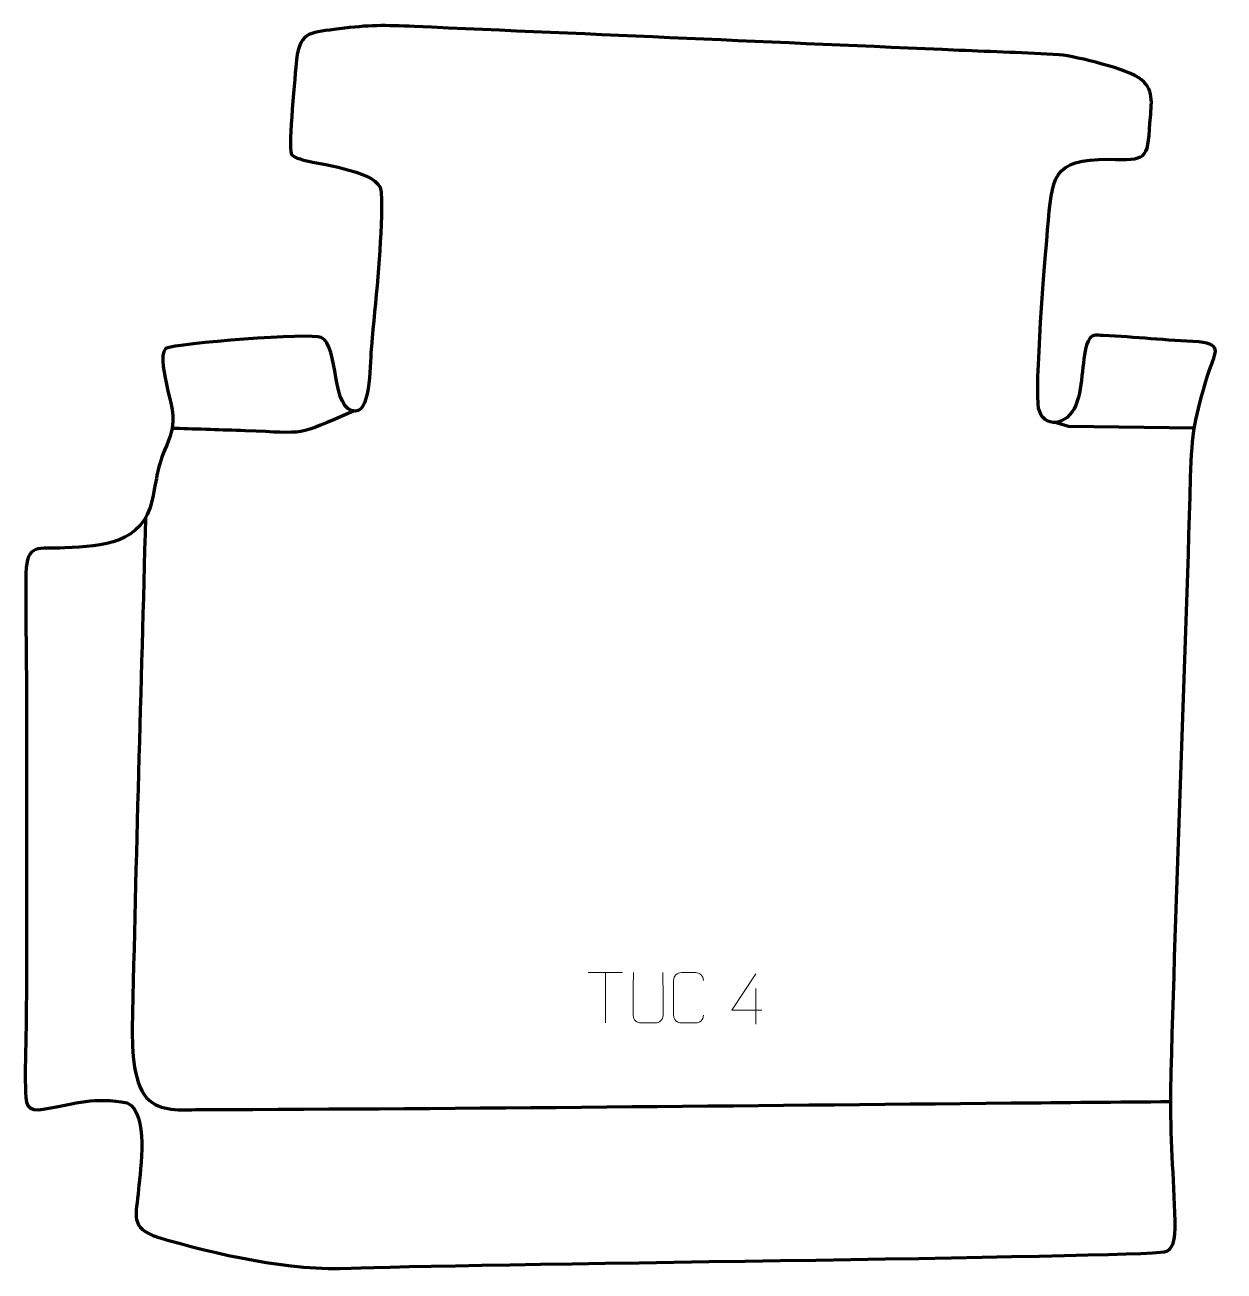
# Model space of a CAD drawing. Header units: millimetres. Extents: x -467 to 127, y 17 to 634.
import ezdxf

# ---------------------------------------------------------------- set-up
doc = ezdxf.new("R2010")
doc.units = ezdxf.units.MM
doc.header["$MEASUREMENT"] = 0
doc.layers.add('layer 2', color=7, linetype='Continuous')
doc.layers.add('layer 3', color=7, linetype='Continuous')

msp = doc.modelspace()

# ---------------------------------------------------------------- linework, layer by layer
at = {"layer": 'layer 2', "color": 142, "lineweight": 158}
for points, knots in [([(-304.5184, 442.8339), (-333.8307, 430.1565), (-327.0202, 431.9585), (-358.3155, 433.1152), (-358.3155, 433.1152), (-369.8679, 433.4918), (-381.4204, 433.8685), (-392.9729, 434.2453), (-392.9729, 434.2453), (-392.9729, 434.2453), (-394.4798, 434.2944), (-394.4798, 434.2944)], [0, 0, 0, 0, 0.25, 0.25, 0.25, 0.25, 0.5, 0.5, 0.5, 0.5, 1, 1, 1, 1]), ([(43.4693, 437.2757), (43.4693, 437.2757), (49.629, 435.4201), (49.629, 435.4201), (49.629, 435.4201), (49.629, 435.4201), (111.9602, 434.5767), (111.9602, 434.5767)], [0, 0, 0, 0, 0.33333333, 0.33333333, 0.33333333, 0.33333333, 1, 1, 1, 1]), ([(-407.64, 389.9683), (-409.7978, 305.7104), (-412.4981, 221.2866), (-414.1605, 137.0401), (-414.1605, 137.0401), (-414.3526, 127.3029), (-413.7454, 107.8914), (-405.6544, 101.3737), (-405.6544, 101.3737), (-398.3359, 95.4782), (-388.454, 96.9204), (-379.4876, 96.946), (-379.4876, 96.946), (-245.9294, 97.3265), (-112.3783, 98.9649), (21.1738, 100.1966), (21.1738, 100.1966), (47.5215, 100.4391), (73.8693, 100.6832), (100.2171, 100.9325)], [0, 0, 0, 0, 0.16666667, 0.16666667, 0.16666667, 0.16666667, 0.33333333, 0.33333333, 0.33333333, 0.33333333, 0.5, 0.5, 0.5, 0.5, 0.66666667, 0.66666667, 0.66666667, 0.66666667, 1, 1, 1, 1])]:
    msp.add_open_spline(points, degree=3, knots=knots, dxfattribs=at)
at = {"layer": 'layer 2', "color": 250, "lineweight": 9}
for points in [[(-188.2936, 164.7391), (-188.2936, 164.7391), (-171.3064, 164.7391), (-171.3064, 164.7391)], [(-179.7998, 139.8091), (-179.7998, 139.8091), (-179.7998, 164.7626), (-179.7998, 164.7626)], [(-105.2247, 156.9171), (-105.2247, 156.9171), (-105.2247, 139.2524), (-105.2247, 139.2524)]]:
    msp.add_open_spline(points, degree=3, dxfattribs=at)
for points, knots in [([(-151.2942, 164.7665), (-151.2946, 159.227), (-151.1988, 149.0252), (-151.1984, 143.4848), (-151.1984, 143.4848), (-151.3382, 141.2453), (-153.0154, 139.8191), (-155.1631, 139.8086), (-155.1631, 139.8086), (-157.495, 139.809), (-159.8269, 139.809), (-162.1584, 139.8086), (-162.1584, 139.8086), (-164.0834, 139.7071), (-166.0555, 141.5236), (-166.0443, 143.4681), (-166.0443, 143.4681), (-166.044, 149.03), (-165.9486, 159.2054), (-165.949, 164.7665)], [0, 0, 0, 0, 0.16666667, 0.16666667, 0.16666667, 0.16666667, 0.33333333, 0.33333333, 0.33333333, 0.33333333, 0.5, 0.5, 0.5, 0.5, 0.66666667, 0.66666667, 0.66666667, 0.66666667, 1, 1, 1, 1]), ([(-131.1984, 143.6265), (-131.3382, 141.3031), (-133.0154, 139.8235), (-135.1631, 139.8127), (-135.1631, 139.8127), (-137.495, 139.8131), (-139.8269, 139.8131), (-142.1584, 139.8127), (-142.1584, 139.8127), (-144.0834, 139.7073), (-146.0555, 141.5918), (-146.0443, 143.6091), (-146.0443, 143.6091), (-146.0439, 149.3792), (-146.0439, 155.1489), (-146.0443, 160.9182), (-146.0443, 160.9182), (-146.0401, 163.0563), (-144.2934, 164.7755), (-142.141, 164.762), (-142.141, 164.762), (-139.8153, 164.762), (-137.4892, 164.762), (-135.1631, 164.762), (-135.1631, 164.762), (-133.2165, 164.7975), (-131.2251, 163.306), (-131.1984, 160.8684)], [0, 0, 0, 0, 0.125, 0.125, 0.125, 0.125, 0.25, 0.25, 0.25, 0.25, 0.375, 0.375, 0.375, 0.375, 0.5, 0.5, 0.5, 0.5, 0.625, 0.625, 0.625, 0.625, 0.75, 0.75, 0.75, 0.75, 1, 1, 1, 1]), ([(-102.2806, 146.156), (-102.2806, 146.156), (-117.1023, 146.156), (-117.1023, 146.156), (-117.1023, 146.156), (-117.1023, 146.156), (-105.2247, 164.2265), (-105.2247, 164.2265)], [0, 0, 0, 0, 0.33333333, 0.33333333, 0.33333333, 0.33333333, 1, 1, 1, 1])]:
    msp.add_open_spline(points, degree=3, knots=knots, dxfattribs=at)
at = {"layer": 'layer 3', "color": 242, "lineweight": 158}
msp.add_open_spline([(-332.7712, 616.8792), (-331.2811, 631.5065), (-324.9119, 630.3277), (-311.6875, 632.125), (-311.6875, 632.125), (-297.1266, 634.1039), (-288.9548, 633.9629), (-274.4141, 633.3202), (-274.4141, 633.3202), (-184.4419, 629.3458), (-94.4655, 625.4379), (-4.4917, 621.4967), (-4.4917, 621.4967), (11.8672, 620.7801), (28.7551, 620.3413), (45.0314, 619.3576), (45.0314, 619.3576), (54.029, 618.2355), (79.1269, 612.3134), (85.8137, 606.9901), (85.8137, 606.9901), (92.5994, 601.5878), (90.4097, 593.3454), (89.9393, 585.5038), (89.9393, 585.5038), (88.8322, 567.0537), (88.4025, 567.1832), (69.5872, 567.5534), (69.5872, 567.5534), (41.0663, 567.5331), (41.6507, 558.9968), (39.2684, 532.7779), (39.2684, 532.7779), (38.0779, 519.1415), (32.732, 453.2121), (34.8166, 444.2086), (34.8166, 444.2086), (37.2058, 433.8893), (49.0196, 435.4559), (53.243, 445.8463), (53.243, 445.8463), (57.218, 455.6255), (55.9714, 469.7443), (59.3365, 477.5342), (59.3365, 477.5342), (60.8396, 481.014), (63.0213, 480.4252), (66.7482, 480.2797), (66.7482, 480.2797), (82.6387, 479.5164), (98.2894, 477.7955), (114.2238, 477.2108), (114.2238, 477.2108), (126.6752, 475.7329), (121.928, 471.5091), (118.7055, 460.8784), (118.7055, 460.8784), (112.1352, 439.204), (110.7418, 432.8424), (110.1094, 410.0848), (110.1094, 410.0848), (107.2419, 308.6904), (102.8754, 207.2399), (100.245, 105.8852), (100.245, 105.8852), (99.9655, 84.1142), (101.8409, 63.2591), (102.3802, 41.6893), (102.3802, 41.6893), (102.6273, 31.8055), (101.237, 27.4278), (97.2226, 26.5112), (97.2226, 26.5112), (85.2948, 23.7877), (-264.1683, 20.3138), (-305.7022, 18.3624), (-305.7022, 18.3624), (-335.9636, 16.9407), (-372.4918, 25.1289), (-401.5407, 33.7527), (-401.5407, 33.7527), (-415.6504, 38.397), (-412.1406, 44.3489), (-411.0744, 57.4974), (-411.0744, 57.4974), (-410.1936, 67.4501), (-405.7468, 94.9998), (-416.6703, 100.2402), (-416.6703, 100.2402), (-433.268, 103.3422), (-441.6507, 99.9457), (-457.2943, 97.2311), (-457.2943, 97.2311), (-467.1432, 95.5219), (-466.9592, 99.6594), (-467.1391, 108.6848), (-467.1391, 108.6848), (-467.3514, 119.3379), (-466.8482, 130.0512), (-466.7285, 140.7084), (-466.7285, 140.7084), (-466.624, 152.8673), (-466.5723, 165.0254), (-466.558, 177.1847), (-466.558, 177.1847), (-466.561, 196.6844), (-466.564, 216.1842), (-466.567, 235.6838), (-466.567, 235.6838), (-466.5701, 255.6836), (-466.5732, 275.6833), (-466.5763, 295.6831), (-466.5763, 295.6831), (-466.5883, 317.9417), (-467.0151, 340.3183), (-466.965, 362.531), (-466.965, 362.531), (-466.2339, 377.5941), (-460.937, 374.5499), (-447.5644, 375.1028), (-447.5644, 375.1028), (-428.6395, 375.9495), (-409.1903, 376.9108), (-404.2678, 398.9283), (-404.2678, 398.9283), (-401.6261, 410.7441), (-402.3963, 413.9725), (-397.0686, 426.0152), (-397.0686, 426.0152), (-391.8652, 439.1238), (-394.3116, 442.1349), (-396.9957, 455.3229), (-396.9957, 455.3229), (-397.7378, 458.9693), (-400.7914, 471.1068), (-397.7354, 473.8074), (-397.7354, 473.8074), (-391.74, 476.6001), (-325.4701, 481.508), (-320.5804, 479.3481), (-320.5804, 479.3481), (-311.6365, 475.3971), (-315.7928, 442.4097), (-303.5366, 442.79), (-303.5366, 442.79), (-295.8801, 443.0275), (-296.3402, 468.4247), (-295.7395, 474.8766), (-295.7395, 474.8766), (-293.6766, 497.0329), (-290.9729, 521.6208), (-290.7099, 543.6995), (-290.7099, 543.6995), (-290.6778, 546.3897), (-290.5875, 551.2379), (-291.3903, 553.7861), (-291.3903, 553.7861), (-295.8316, 562.3127), (-321.4963, 564.9511), (-330.3108, 567.4934), (-330.3108, 567.4934), (-332.2083, 568.0407), (-334.4646, 568.6445), (-335.4995, 570.4704), (-335.4995, 570.4704), (-336.8683, 574.4485), (-333.4816, 609.6333), (-332.7712, 616.8792)], degree=3, knots=[0, 0, 0, 0, 0.02325581, 0.02325581, 0.02325581, 0.02325581, 0.04651163, 0.04651163, 0.04651163, 0.04651163, 0.06976744, 0.06976744, 0.06976744, 0.06976744, 0.09302326, 0.09302326, 0.09302326, 0.09302326, 0.11627907, 0.11627907, 0.11627907, 0.11627907, 0.13953488, 0.13953488, 0.13953488, 0.13953488, 0.1627907, 0.1627907, 0.1627907, 0.1627907, 0.18604651, 0.18604651, 0.18604651, 0.18604651, 0.20930233, 0.20930233, 0.20930233, 0.20930233, 0.23255814, 0.23255814, 0.23255814, 0.23255814, 0.25581395, 0.25581395, 0.25581395, 0.25581395, 0.27906977, 0.27906977, 0.27906977, 0.27906977, 0.30232558, 0.30232558, 0.30232558, 0.30232558, 0.3255814, 0.3255814, 0.3255814, 0.3255814, 0.34883721, 0.34883721, 0.34883721, 0.34883721, 0.37209302, 0.37209302, 0.37209302, 0.37209302, 0.39534884, 0.39534884, 0.39534884, 0.39534884, 0.41860465, 0.41860465, 0.41860465, 0.41860465, 0.44186047, 0.44186047, 0.44186047, 0.44186047, 0.46511628, 0.46511628, 0.46511628, 0.46511628, 0.48837209, 0.48837209, 0.48837209, 0.48837209, 0.51162791, 0.51162791, 0.51162791, 0.51162791, 0.53488372, 0.53488372, 0.53488372, 0.53488372, 0.55813953, 0.55813953, 0.55813953, 0.55813953, 0.58139535, 0.58139535, 0.58139535, 0.58139535, 0.60465116, 0.60465116, 0.60465116, 0.60465116, 0.62790698, 0.62790698, 0.62790698, 0.62790698, 0.65116279, 0.65116279, 0.65116279, 0.65116279, 0.6744186, 0.6744186, 0.6744186, 0.6744186, 0.69767442, 0.69767442, 0.69767442, 0.69767442, 0.72093023, 0.72093023, 0.72093023, 0.72093023, 0.74418605, 0.74418605, 0.74418605, 0.74418605, 0.76744186, 0.76744186, 0.76744186, 0.76744186, 0.79069767, 0.79069767, 0.79069767, 0.79069767, 0.81395349, 0.81395349, 0.81395349, 0.81395349, 0.8372093, 0.8372093, 0.8372093, 0.8372093, 0.86046512, 0.86046512, 0.86046512, 0.86046512, 0.88372093, 0.88372093, 0.88372093, 0.88372093, 0.90697674, 0.90697674, 0.90697674, 0.90697674, 0.93023256, 0.93023256, 0.93023256, 0.93023256, 0.95348837, 0.95348837, 0.95348837, 0.95348837, 1, 1, 1, 1], dxfattribs=at)

doc.saveas('drawing.dxf')
